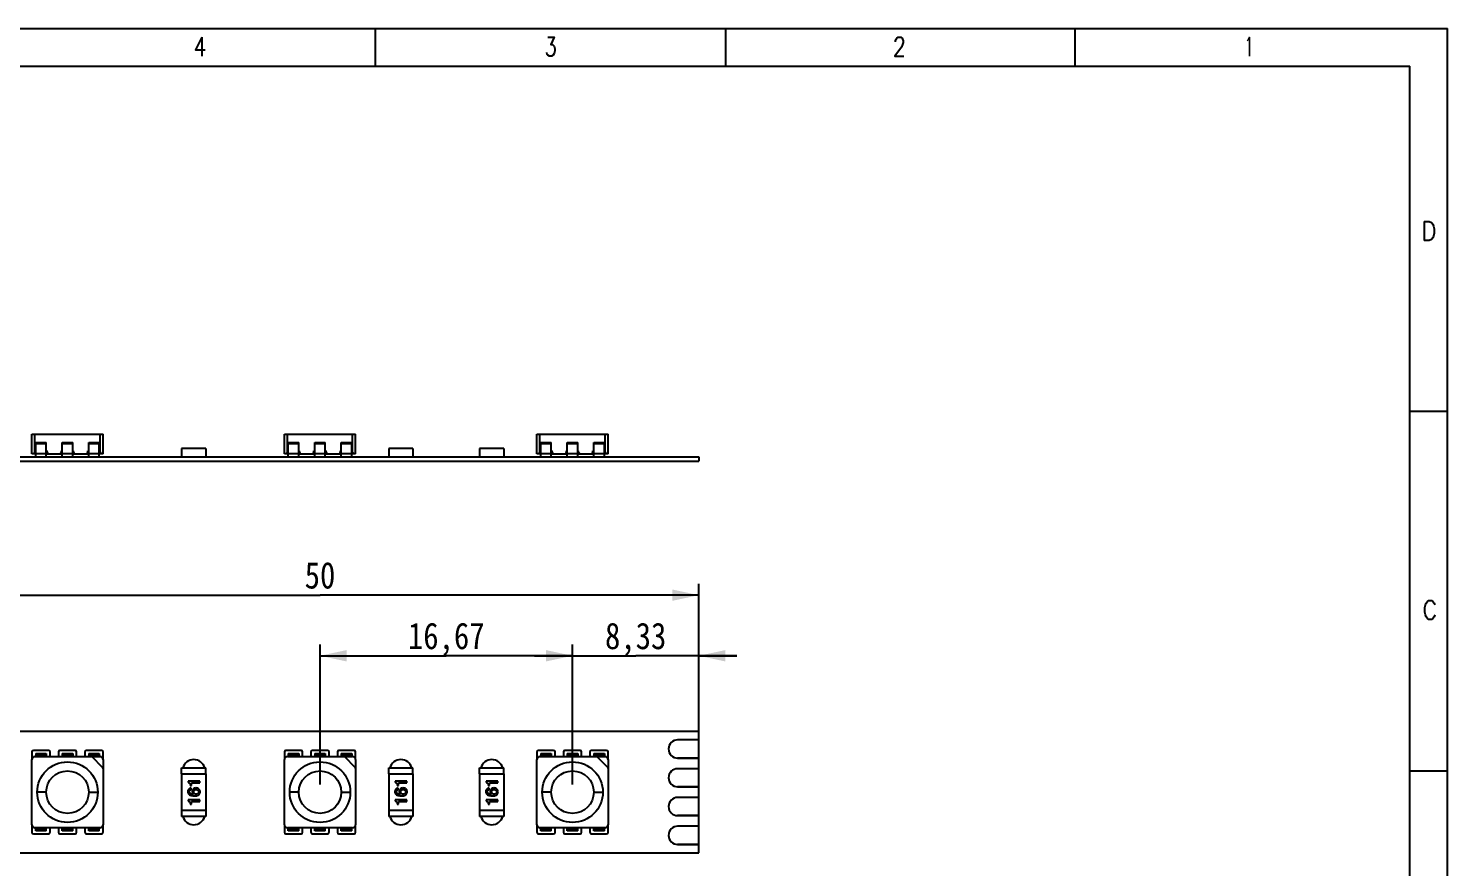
# Model space of a CAD drawing. Extents: x 4 to 145, y 3 to 102.
# Drawn here: x 51.3 to 145, y 46.1 to 101.5 of the extents above; entities that cross this region are included whole.
import ezdxf
from ezdxf.enums import TextEntityAlignment as Align

# ---------------------------------------------------------------- set-up
doc = ezdxf.new("R2010")
doc.units = 0
doc.header["$LTSCALE"] = 8.1675
doc.layers.get('0').update_dxf_attribs({"linetype": 'CONTINUOUS'})
for name, color, linetype in [('LED_CHIP_5050_BASE2', 7, 'CONTINUOUS'), ('LED_CHIP_5050_ELETRODE2', 7, 'CONTINUOUS'), ('LED_CHIP_5050_SLICONE2', 7, 'CONTINUOUS'), ('LS-12V-60-W10-5050M4', 7, 'CONTINUOUS'), ('LS-12V-60-W10-5050M9', 7, 'CONTINUOUS'), ('LS-12V-60-W10-5050M_PADS2', 7, 'CONTINUOUS'), ('LS-12V-60-W10-5050M_PLATE2', 7, 'CONTINUOUS'), ('RES_1206_012', 7, 'CONTINUOUS'), ('RES_1206_032', 7, 'CONTINUOUS')]:
    doc.layers.add(name, color=color, linetype=linetype)
doc.styles.get("Standard").update_dxf_attribs({"font": 'SIMHEI.SHX', "width": 0.85})
doc.styles.add('TEXTSTYLE_2', font='TXT.TTF')
doc.dimstyles.get("Standard").update_dxf_attribs({"dimtxt": 2.5, "dimasz": 2.5, "dimexe": 1.25, "dimexo": 0.625, "dimtad": 1, "dimcen": 2.5, "dimazin": 3, "dimtfac": 1, "dimtmove": 0, "dimatfit": 3})

# ---------------------------------------------------------------- blocks, each defined once
blk = doc.blocks.new('_FILLED')
at = {"color": 0, "linetype": 'BYBLOCK'}
blk.add_solid([(0, 0), (-1, 0.214), (-1, -0.214)], dxfattribs=at)
blk = doc.blocks.new('*D1')
at = {"layer": 'LS-12V-60-W10-5050M4', "color": 3}
for p, q in [((45.578, 55.598), (45.578, 64.848)), ((95.578, 55.598), (95.578, 64.848)), ((45.578, 64.098), (70.578, 64.098)), ((95.578, 64.098), (70.578, 64.098))]:
    blk.add_line(p, q, dxfattribs=at)
at = {"layer": 'LS-12V-60-W10-5050M4', "color": 3, "xscale": 1.75, "yscale": 1.75, "zscale": 1.75, "rotation": 180}
blk.add_blockref('_FILLED', (45.578, 64.098), dxfattribs=at)
at = {"layer": 'LS-12V-60-W10-5050M4', "color": 3, "xscale": 1.75, "yscale": 1.75, "zscale": 1.75}
blk.add_blockref('_FILLED', (95.578, 64.098), dxfattribs=at)
at = {"layer": 'LS-12V-60-W10-5050M4', "color": 3, "width": 0.85}
blk.add_text('50', height=1.75, dxfattribs=at).set_placement((70.578, 64.536), align=Align.CENTER)
blk = doc.blocks.new('*D3')
at = {"layer": 'LS-12V-60-W10-5050M4', "color": 3}
for p, q in [((87.245, 60.098), (84.745, 60.098)), ((84.745, 60.098), (91.412, 60.098)), ((87.245, 51.598), (87.245, 60.848)), ((98.078, 60.098), (91.412, 60.098)), ((95.578, 51.948), (95.578, 60.848)), ((95.578, 60.098), (98.078, 60.098))]:
    blk.add_line(p, q, dxfattribs=at)
at = {"layer": 'LS-12V-60-W10-5050M4', "color": 3, "xscale": 1.75, "yscale": 1.75, "zscale": 1.75}
blk.add_blockref('_FILLED', (87.245, 60.098), dxfattribs=at)
at = {"layer": 'LS-12V-60-W10-5050M4', "color": 3, "xscale": 1.75, "yscale": 1.75, "zscale": 1.75, "rotation": 180}
blk.add_blockref('_FILLED', (95.578, 60.098), dxfattribs=at)
at = {"layer": 'LS-12V-60-W10-5050M4', "color": 3, "width": 0.85}
blk.add_text('8,33', height=1.75, dxfattribs=at).set_placement((91.412, 60.536), align=Align.CENTER)
blk = doc.blocks.new('*D4')
at = {"layer": 'LS-12V-60-W10-5050M4', "color": 3}
for p, q in [((70.578, 51.598), (70.578, 60.848)), ((70.578, 60.098), (78.912, 60.098)), ((87.245, 60.098), (78.912, 60.098)), ((87.245, 51.598), (87.245, 60.848))]:
    blk.add_line(p, q, dxfattribs=at)
at = {"layer": 'LS-12V-60-W10-5050M4', "color": 3, "xscale": 1.75, "yscale": 1.75, "zscale": 1.75, "rotation": 180}
blk.add_blockref('_FILLED', (70.578, 60.098), dxfattribs=at)
at = {"layer": 'LS-12V-60-W10-5050M4', "color": 3, "xscale": 1.75, "yscale": 1.75, "zscale": 1.75}
blk.add_blockref('_FILLED', (87.245, 60.098), dxfattribs=at)
at = {"layer": 'LS-12V-60-W10-5050M4', "color": 3, "width": 0.85}
blk.add_text('16,67', height=1.75, dxfattribs=at).set_placement((78.912, 60.536), align=Align.CENTER)

msp = doc.modelspace()

# ---------------------------------------------------------------- linework, layer by layer
at = {"layer": 'LED_CHIP_5050_BASE2', "color": 7}
for p, q in [((51.562, 73.43), (51.562, 74.73)), ((51.562, 74.73), (56.262, 74.73)), ((51.762, 73.53), (51.762, 74.73)), ((56.062, 73.53), (56.062, 74.73)), ((56.262, 73.43), (56.262, 74.73)), ((68.228, 73.43), (68.228, 74.73)), ((68.228, 74.73), (72.928, 74.73)), ((68.428, 73.53), (68.428, 74.73)), ((72.728, 73.53), (72.728, 74.73)), ((72.928, 73.43), (72.928, 74.73)), ((84.895, 74.73), (89.595, 74.73)), ((84.895, 73.43), (84.895, 74.73)), ((85.095, 73.53), (85.095, 74.73)), ((89.395, 73.53), (89.395, 74.73)), ((89.595, 73.43), (89.595, 74.73)), ((51.812, 73.43), (51.562, 73.43)), ((51.762, 73.63), (51.812, 73.63)), ((51.812, 73.53), (51.762, 73.53)), ((52.512, 73.63), (52.562, 73.63)), ((52.562, 73.53), (52.512, 73.53)), ((52.512, 73.43), (53.562, 73.43)), ((52.562, 73.53), (52.562, 73.63)), ((53.512, 73.53), (53.512, 73.63)), ((53.512, 73.63), (53.562, 73.63)), ((53.562, 73.53), (53.512, 73.53)), ((54.262, 73.63), (54.312, 73.63)), ((54.312, 73.53), (54.262, 73.53)), ((54.262, 73.43), (55.312, 73.43)), ((54.312, 73.53), (54.312, 73.63)), ((55.262, 73.53), (55.262, 73.63)), ((55.262, 73.63), (55.312, 73.63)), ((55.312, 73.53), (55.262, 73.53)), ((56.012, 73.63), (56.062, 73.63)), ((56.062, 73.53), (56.012, 73.53)), ((56.262, 73.43), (56.012, 73.43)), ((68.478, 73.43), (68.228, 73.43)), ((68.428, 73.63), (68.478, 73.63)), ((68.478, 73.53), (68.428, 73.53)), ((69.178, 73.63), (69.228, 73.63)), ((69.228, 73.53), (69.178, 73.53)), ((69.178, 73.43), (70.228, 73.43)), ((69.228, 73.53), (69.228, 73.63)), ((70.178, 73.53), (70.178, 73.63)), ((70.178, 73.63), (70.228, 73.63)), ((70.228, 73.53), (70.178, 73.53)), ((70.928, 73.63), (70.978, 73.63)), ((70.978, 73.53), (70.928, 73.53)), ((70.928, 73.43), (71.978, 73.43)), ((70.978, 73.53), (70.978, 73.63)), ((71.928, 73.63), (71.978, 73.63)), ((71.928, 73.53), (71.928, 73.63)), ((71.978, 73.53), (71.928, 73.53)), ((72.678, 73.63), (72.728, 73.63)), ((72.728, 73.53), (72.678, 73.53)), ((72.928, 73.43), (72.678, 73.43)), ((85.145, 73.43), (84.895, 73.43)), ((85.095, 73.63), (85.145, 73.63)), ((85.145, 73.53), (85.095, 73.53)), ((85.845, 73.63), (85.895, 73.63)), ((85.895, 73.53), (85.845, 73.53)), ((85.845, 73.43), (86.895, 73.43)), ((85.895, 73.53), (85.895, 73.63)), ((86.845, 73.63), (86.895, 73.63)), ((86.845, 73.53), (86.845, 73.63)), ((86.895, 73.53), (86.845, 73.53)), ((87.595, 73.63), (87.645, 73.63)), ((87.645, 73.53), (87.595, 73.53)), ((87.595, 73.43), (88.645, 73.43)), ((87.645, 73.53), (87.645, 73.63)), ((88.595, 73.63), (88.645, 73.63)), ((88.595, 73.53), (88.595, 73.63)), ((88.645, 73.53), (88.595, 73.53)), ((89.345, 73.63), (89.395, 73.63)), ((89.395, 73.53), (89.345, 73.53)), ((89.595, 73.43), (89.345, 73.43)), ((51.762, 53.448), (56.062, 53.448)), ((56.232, 52.73), (55.543, 53.419)), ((68.428, 53.448), (72.728, 53.448)), ((72.899, 52.73), (72.21, 53.419)), ((85.095, 53.448), (89.395, 53.448)), ((89.566, 52.73), (88.876, 53.419)), ((51.562, 48.948), (51.562, 53.248)), ((56.262, 53.248), (56.262, 48.948)), ((68.228, 48.948), (68.228, 53.248)), ((72.928, 53.248), (72.928, 48.948)), ((84.895, 48.948), (84.895, 53.248)), ((89.595, 53.248), (89.595, 48.948)), ((56.062, 48.748), (51.762, 48.748)), ((72.728, 48.748), (68.428, 48.748)), ((89.395, 48.748), (85.095, 48.748))]:
    msp.add_line(p, q, dxfattribs=at)
for centre in [(53.912, 51.098), (70.578, 51.098), (87.245, 51.098)]:
    msp.add_circle(centre, 2, dxfattribs=at)
for centre, radius, start, end in [((51.662, 73.53), 0.1, 270, 360), ((52.662, 73.53), 0.1, 180, 270), ((53.412, 73.53), 0.1, 270, 360), ((54.412, 73.53), 0.1, 180, 270), ((55.162, 73.53), 0.1, 270, 360), ((56.162, 73.53), 0.1, 180, 270), ((68.328, 73.53), 0.1, 270, 360), ((69.328, 73.53), 0.1, 180, 270), ((70.078, 73.53), 0.1, 270, 360), ((71.078, 73.53), 0.1, 180, 270), ((71.828, 73.53), 0.1, 270, 360), ((72.828, 73.53), 0.1, 180, 270), ((84.995, 73.53), 0.1, 270, 360), ((85.995, 73.53), 0.1, 180, 270), ((86.745, 73.53), 0.1, 270, 360), ((87.745, 73.53), 0.1, 180, 270), ((88.495, 73.53), 0.1, 270, 360), ((89.495, 73.53), 0.1, 180, 270), ((51.762, 53.248), 0.2, 90, 180), ((55.472, 53.348), 0.1, 44.99712, 90), ((56.062, 53.248), 0.2, 0, 90), ((68.428, 53.248), 0.2, 90, 180), ((72.139, 53.348), 0.1, 44.99712, 90), ((72.728, 53.248), 0.2, 0, 90), ((85.095, 53.248), 0.2, 90, 180), ((88.806, 53.348), 0.1, 44.99712, 90), ((89.395, 53.248), 0.2, 0, 90), ((56.162, 52.659), 0.1, 0, 44.99712), ((72.828, 52.659), 0.1, 0, 44.99712), ((89.495, 52.659), 0.1, 0, 44.99712), ((51.762, 48.948), 0.2, 180, 270), ((56.062, 48.948), 0.2, 270, 360), ((68.428, 48.948), 0.2, 180, 270), ((72.728, 48.948), 0.2, 270, 360), ((85.095, 48.948), 0.2, 180, 270), ((89.395, 48.948), 0.2, 270, 360)]:
    msp.add_arc(centre, radius, start, end, dxfattribs=at)
at = {"layer": 'LED_CHIP_5050_ELETRODE2', "color": 7}
for p, q in [((51.812, 73.23), (51.812, 74.18)), ((51.812, 74.18), (52.512, 74.18)), ((52.512, 74.092), (51.812, 74.092)), ((52.512, 73.23), (52.512, 74.18)), ((53.562, 73.23), (53.562, 74.18)), ((53.562, 74.18), (54.262, 74.18)), ((54.262, 74.092), (53.562, 74.092)), ((54.262, 73.23), (54.262, 74.18)), ((55.312, 73.23), (55.312, 74.18)), ((55.312, 74.18), (56.012, 74.18)), ((56.012, 74.092), (55.312, 74.092)), ((56.012, 73.23), (56.012, 74.18)), ((68.478, 73.23), (68.478, 74.18)), ((68.478, 74.18), (69.178, 74.18)), ((69.178, 74.092), (68.478, 74.092)), ((69.178, 73.23), (69.178, 74.18)), ((70.228, 73.23), (70.228, 74.18)), ((70.228, 74.18), (70.928, 74.18)), ((70.928, 74.092), (70.228, 74.092)), ((70.928, 73.23), (70.928, 74.18)), ((71.978, 73.23), (71.978, 74.18)), ((71.978, 74.18), (72.678, 74.18)), ((72.678, 74.092), (71.978, 74.092)), ((72.678, 73.23), (72.678, 74.18)), ((85.145, 74.18), (85.845, 74.18)), ((85.145, 73.23), (85.145, 74.18)), ((85.845, 74.092), (85.145, 74.092)), ((85.845, 73.23), (85.845, 74.18)), ((86.895, 74.18), (87.595, 74.18)), ((86.895, 73.23), (86.895, 74.18)), ((87.595, 74.092), (86.895, 74.092)), ((87.595, 73.23), (87.595, 74.18)), ((88.645, 74.18), (89.345, 74.18)), ((88.645, 73.23), (88.645, 74.18)), ((89.345, 74.092), (88.645, 74.092)), ((89.345, 73.23), (89.345, 74.18)), ((52.512, 73.43), (51.812, 73.43)), ((54.262, 73.43), (53.562, 73.43)), ((56.012, 73.43), (55.312, 73.43)), ((69.178, 73.43), (68.478, 73.43)), ((70.928, 73.43), (70.228, 73.43)), ((72.678, 73.43), (71.978, 73.43)), ((85.845, 73.43), (85.145, 73.43)), ((87.595, 73.43), (86.895, 73.43)), ((89.345, 73.43), (88.645, 73.43)), ((51.812, 53.648), (51.812, 53.448)), ((51.812, 53.648), (52.512, 53.648)), ((52.512, 53.56), (51.812, 53.56)), ((52.512, 53.648), (52.512, 53.448)), ((53.562, 53.648), (53.562, 53.448)), ((53.562, 53.648), (54.262, 53.648)), ((54.262, 53.56), (53.562, 53.56)), ((54.262, 53.648), (54.262, 53.448)), ((55.312, 53.648), (55.312, 53.448)), ((55.312, 53.648), (56.012, 53.648)), ((56.012, 53.56), (55.312, 53.56)), ((56.012, 53.648), (56.012, 53.448)), ((68.478, 53.648), (68.478, 53.448)), ((68.478, 53.648), (69.178, 53.648)), ((69.178, 53.56), (68.478, 53.56)), ((69.178, 53.648), (69.178, 53.448)), ((70.228, 53.648), (70.228, 53.448)), ((70.228, 53.648), (70.928, 53.648)), ((70.928, 53.56), (70.228, 53.56)), ((70.928, 53.648), (70.928, 53.448)), ((71.978, 53.648), (71.978, 53.448)), ((71.978, 53.648), (72.678, 53.648)), ((72.678, 53.56), (71.978, 53.56)), ((72.678, 53.648), (72.678, 53.448)), ((85.145, 53.648), (85.845, 53.648)), ((85.145, 53.648), (85.145, 53.448)), ((85.845, 53.56), (85.145, 53.56)), ((85.845, 53.648), (85.845, 53.448)), ((86.895, 53.648), (87.595, 53.648)), ((86.895, 53.648), (86.895, 53.448)), ((87.595, 53.56), (86.895, 53.56)), ((87.595, 53.648), (87.595, 53.448)), ((88.645, 53.648), (89.345, 53.648)), ((88.645, 53.648), (88.645, 53.448)), ((89.345, 53.56), (88.645, 53.56)), ((89.345, 53.648), (89.345, 53.448)), ((51.812, 48.548), (51.812, 48.748)), ((52.512, 48.548), (52.512, 48.748)), ((53.562, 48.548), (53.562, 48.748)), ((54.262, 48.548), (54.262, 48.748)), ((55.312, 48.548), (55.312, 48.748)), ((56.012, 48.548), (56.012, 48.748)), ((68.478, 48.548), (68.478, 48.748)), ((69.178, 48.548), (69.178, 48.748)), ((70.228, 48.548), (70.228, 48.748)), ((70.928, 48.548), (70.928, 48.748)), ((71.978, 48.548), (71.978, 48.748)), ((72.678, 48.548), (72.678, 48.748)), ((85.145, 48.548), (85.145, 48.748)), ((85.845, 48.548), (85.845, 48.748)), ((86.895, 48.548), (86.895, 48.748)), ((87.595, 48.548), (87.595, 48.748)), ((88.645, 48.548), (88.645, 48.748)), ((89.345, 48.548), (89.345, 48.748)), ((51.812, 48.637), (52.512, 48.637)), ((52.512, 48.548), (51.812, 48.548)), ((53.562, 48.637), (54.262, 48.637)), ((54.262, 48.548), (53.562, 48.548)), ((55.312, 48.637), (56.012, 48.637)), ((56.012, 48.548), (55.312, 48.548)), ((68.478, 48.637), (69.178, 48.637)), ((69.178, 48.548), (68.478, 48.548)), ((70.228, 48.637), (70.928, 48.637)), ((70.928, 48.548), (70.228, 48.548)), ((71.978, 48.637), (72.678, 48.637)), ((72.678, 48.548), (71.978, 48.548)), ((85.145, 48.637), (85.845, 48.637)), ((85.845, 48.548), (85.145, 48.548)), ((86.895, 48.637), (87.595, 48.637)), ((87.595, 48.548), (86.895, 48.548)), ((88.645, 48.637), (89.345, 48.637)), ((89.345, 48.548), (88.645, 48.548))]:
    msp.add_line(p, q, dxfattribs=at)
at = {"layer": 'LED_CHIP_5050_SLICONE2', "color": 7}
for p, q in [((52.512, 51.098), (51.912, 51.098)), ((55.312, 51.098), (55.912, 51.098)), ((69.178, 51.098), (68.578, 51.098)), ((71.978, 51.098), (72.578, 51.098)), ((85.845, 51.098), (85.245, 51.098)), ((88.645, 51.098), (89.245, 51.098))]:
    msp.add_line(p, q, dxfattribs=at)
for centre, radius in [((53.912, 51.098), 2), ((53.912, 51.098), 1.4), ((70.578, 51.098), 2), ((70.578, 51.098), 1.4), ((87.245, 51.098), 2), ((87.245, 51.098), 1.4)]:
    msp.add_circle(centre, radius, dxfattribs=at)
at = {"layer": 'LS-12V-60-W10-5050M9', "color": 7}
for p, q in [((3.5, 101.5), (145, 101.5)), ((74.25, 99), (74.25, 101.5)), ((97.333, 101.5), (97.333, 99)), ((120.417, 99), (120.417, 101.5)), ((145, 3.5), (145, 101.5)), ((6, 99), (142.5, 99)), ((142.5, 31.125), (142.5, 99)), ((142.5, 76.25), (145, 76.25)), ((142.5, 52.5), (145, 52.5))]:
    msp.add_line(p, q, dxfattribs=at)
at = {"layer": 'LS-12V-60-W10-5050M_PADS2', "color": 7}
for p, q in [((95.578, 54.548), (94.178, 54.548)), ((95.578, 53.348), (95.578, 54.548)), ((51.562, 53.748), (51.562, 53.248)), ((52.662, 53.848), (51.662, 53.848)), ((52.762, 53.448), (52.762, 53.748)), ((53.312, 53.748), (53.312, 53.448)), ((54.412, 53.848), (53.412, 53.848)), ((54.512, 53.448), (54.512, 53.748)), ((55.062, 53.748), (55.062, 53.448)), ((56.162, 53.848), (55.162, 53.848)), ((56.262, 53.248), (56.262, 53.748)), ((68.228, 53.748), (68.228, 53.248)), ((69.328, 53.848), (68.328, 53.848)), ((69.428, 53.448), (69.428, 53.748)), ((69.978, 53.748), (69.978, 53.448)), ((71.078, 53.848), (70.078, 53.848)), ((71.178, 53.448), (71.178, 53.748)), ((71.728, 53.748), (71.728, 53.448)), ((72.828, 53.848), (71.828, 53.848)), ((72.928, 53.248), (72.928, 53.748)), ((84.895, 53.748), (84.895, 53.248)), ((85.995, 53.848), (84.995, 53.848)), ((86.095, 53.448), (86.095, 53.748)), ((86.645, 53.748), (86.645, 53.448)), ((87.745, 53.848), (86.745, 53.848)), ((87.845, 53.448), (87.845, 53.748)), ((88.395, 53.748), (88.395, 53.448)), ((89.495, 53.848), (88.495, 53.848)), ((89.595, 53.248), (89.595, 53.748)), ((94.178, 53.348), (95.578, 53.348)), ((95.578, 52.648), (94.178, 52.648)), ((95.578, 51.448), (95.578, 52.648)), ((94.178, 51.448), (95.578, 51.448)), ((95.578, 50.748), (94.178, 50.748)), ((95.578, 49.548), (95.578, 50.748)), ((51.562, 48.948), (51.562, 48.448)), ((52.762, 48.448), (52.762, 48.748)), ((53.312, 48.748), (53.312, 48.448)), ((54.512, 48.448), (54.512, 48.748)), ((55.062, 48.748), (55.062, 48.448)), ((56.262, 48.448), (56.262, 48.948)), ((68.228, 48.948), (68.228, 48.448)), ((69.428, 48.448), (69.428, 48.748)), ((69.978, 48.748), (69.978, 48.448)), ((71.178, 48.448), (71.178, 48.748)), ((71.728, 48.748), (71.728, 48.448)), ((72.928, 48.448), (72.928, 48.948)), ((84.895, 48.948), (84.895, 48.448)), ((86.095, 48.448), (86.095, 48.748)), ((86.645, 48.748), (86.645, 48.448)), ((87.845, 48.448), (87.845, 48.748)), ((88.395, 48.748), (88.395, 48.448)), ((89.595, 48.448), (89.595, 48.948)), ((94.178, 49.548), (95.578, 49.548)), ((95.578, 48.848), (94.178, 48.848)), ((95.578, 47.648), (95.578, 48.848)), ((51.662, 48.348), (52.662, 48.348)), ((53.412, 48.348), (54.412, 48.348)), ((55.162, 48.348), (56.162, 48.348)), ((68.328, 48.348), (69.328, 48.348)), ((70.078, 48.348), (71.078, 48.348)), ((71.828, 48.348), (72.828, 48.348)), ((84.995, 48.348), (85.995, 48.348)), ((86.745, 48.348), (87.745, 48.348)), ((88.495, 48.348), (89.495, 48.348)), ((94.178, 47.648), (95.578, 47.648))]:
    msp.add_line(p, q, dxfattribs=at)
for centre, radius, start, end in [((94.178, 53.948), 0.6, 90, 270), ((51.662, 53.748), 0.1, 90, 180), ((52.662, 53.748), 0.1, 0, 90), ((53.412, 53.748), 0.1, 90, 180), ((54.412, 53.748), 0.1, 0, 90), ((55.162, 53.748), 0.1, 90, 180), ((56.162, 53.748), 0.1, 0, 90), ((68.328, 53.748), 0.1, 90, 180), ((69.328, 53.748), 0.1, 0, 90), ((70.078, 53.748), 0.1, 90, 180), ((71.078, 53.748), 0.1, 0, 90), ((71.828, 53.748), 0.1, 90, 180), ((72.828, 53.748), 0.1, 0, 90), ((84.995, 53.748), 0.1, 90, 180), ((85.995, 53.748), 0.1, 0, 90), ((86.745, 53.748), 0.1, 90, 180), ((87.745, 53.748), 0.1, 0, 90), ((88.495, 53.748), 0.1, 90, 180), ((89.495, 53.748), 0.1, 0, 90), ((62.245, 52.498), 0.75, 15.57273, 164.42727), ((75.912, 52.498), 0.75, 15.57273, 164.42727), ((81.912, 52.498), 0.75, 15.57273, 164.42727), ((94.178, 52.048), 0.6, 90, 270), ((94.178, 50.148), 0.6, 90, 270), ((62.245, 49.698), 0.75, 195.58954, 344.41046), ((75.912, 49.698), 0.75, 195.58954, 344.41046), ((81.912, 49.698), 0.75, 195.58954, 344.41046), ((94.178, 48.248), 0.6, 90, 270), ((51.662, 48.448), 0.1, 180, 270), ((52.662, 48.448), 0.1, 270, 360), ((53.412, 48.448), 0.1, 180, 270), ((54.412, 48.448), 0.1, 270, 360), ((55.162, 48.448), 0.1, 180, 270), ((56.162, 48.448), 0.1, 270, 360), ((68.328, 48.448), 0.1, 180, 270), ((69.328, 48.448), 0.1, 270, 360), ((70.078, 48.448), 0.1, 180, 270), ((71.078, 48.448), 0.1, 270, 360), ((71.828, 48.448), 0.1, 180, 270), ((72.828, 48.448), 0.1, 270, 360), ((84.995, 48.448), 0.1, 180, 270), ((85.995, 48.448), 0.1, 270, 360), ((86.745, 48.448), 0.1, 180, 270), ((87.745, 48.448), 0.1, 270, 360), ((88.495, 48.448), 0.1, 180, 270), ((89.495, 48.448), 0.1, 270, 360)]:
    msp.add_arc(centre, radius, start, end, dxfattribs=at)
at = {"layer": 'LS-12V-60-W10-5050M_PLATE2', "color": 7}
for p, q in [((45.578, 73.23), (95.578, 73.23)), ((95.578, 73.23), (95.578, 72.93)), ((45.578, 72.93), (95.578, 72.93)), ((95.578, 55.098), (45.578, 55.098)), ((95.578, 54.548), (94.178, 54.548)), ((95.578, 54.548), (95.578, 55.098)), ((51.562, 53.748), (51.562, 53.248)), ((52.662, 53.848), (51.662, 53.848)), ((52.762, 53.448), (52.762, 53.748)), ((53.312, 53.748), (53.312, 53.448)), ((54.412, 53.848), (53.412, 53.848)), ((54.512, 53.448), (54.512, 53.748)), ((55.062, 53.748), (55.062, 53.448)), ((56.162, 53.848), (55.162, 53.848)), ((56.262, 53.248), (56.262, 53.748)), ((68.228, 53.748), (68.228, 53.248)), ((69.328, 53.848), (68.328, 53.848)), ((69.428, 53.448), (69.428, 53.748)), ((69.978, 53.748), (69.978, 53.448)), ((71.078, 53.848), (70.078, 53.848)), ((71.178, 53.448), (71.178, 53.748)), ((71.728, 53.748), (71.728, 53.448)), ((72.828, 53.848), (71.828, 53.848)), ((72.928, 53.248), (72.928, 53.748)), ((84.895, 53.748), (84.895, 53.248)), ((85.995, 53.848), (84.995, 53.848)), ((86.095, 53.448), (86.095, 53.748)), ((86.645, 53.748), (86.645, 53.448)), ((87.745, 53.848), (86.745, 53.848)), ((87.845, 53.448), (87.845, 53.748)), ((88.395, 53.748), (88.395, 53.448)), ((89.495, 53.848), (88.495, 53.848)), ((89.595, 53.248), (89.595, 53.748)), ((95.578, 53.348), (94.178, 53.348)), ((95.578, 52.648), (94.178, 52.648)), ((95.578, 52.648), (95.578, 53.348)), ((95.578, 51.448), (94.178, 51.448)), ((95.578, 50.748), (94.178, 50.748)), ((95.578, 50.748), (95.578, 51.448)), ((51.562, 48.948), (51.562, 48.448)), ((52.762, 48.448), (52.762, 48.748)), ((53.312, 48.748), (53.312, 48.448)), ((54.512, 48.448), (54.512, 48.748)), ((55.062, 48.748), (55.062, 48.448)), ((56.262, 48.448), (56.262, 48.948)), ((68.228, 48.948), (68.228, 48.448)), ((69.428, 48.448), (69.428, 48.748)), ((69.978, 48.748), (69.978, 48.448)), ((71.178, 48.448), (71.178, 48.748)), ((71.728, 48.748), (71.728, 48.448)), ((72.928, 48.448), (72.928, 48.948)), ((84.895, 48.948), (84.895, 48.448)), ((86.095, 48.448), (86.095, 48.748)), ((86.645, 48.748), (86.645, 48.448)), ((87.845, 48.448), (87.845, 48.748)), ((88.395, 48.748), (88.395, 48.448)), ((89.595, 48.448), (89.595, 48.948)), ((95.578, 49.548), (94.178, 49.548)), ((95.578, 48.848), (94.178, 48.848)), ((95.578, 48.848), (95.578, 49.548)), ((51.662, 48.348), (52.662, 48.348)), ((53.412, 48.348), (54.412, 48.348)), ((55.162, 48.348), (56.162, 48.348)), ((68.328, 48.348), (69.328, 48.348)), ((70.078, 48.348), (71.078, 48.348)), ((71.828, 48.348), (72.828, 48.348)), ((84.995, 48.348), (85.995, 48.348)), ((86.745, 48.348), (87.745, 48.348)), ((88.495, 48.348), (89.495, 48.348)), ((45.578, 47.098), (95.578, 47.098)), ((95.578, 47.648), (94.178, 47.648)), ((95.578, 47.098), (95.578, 47.648))]:
    msp.add_line(p, q, dxfattribs=at)
for centre, radius, start, end in [((94.178, 53.948), 0.6, 90, 270), ((51.662, 53.748), 0.1, 90, 180), ((52.662, 53.748), 0.1, 0, 90), ((53.412, 53.748), 0.1, 90, 180), ((54.412, 53.748), 0.1, 0, 90), ((55.162, 53.748), 0.1, 90, 180), ((56.162, 53.748), 0.1, 0, 90), ((68.328, 53.748), 0.1, 90, 180), ((69.328, 53.748), 0.1, 0, 90), ((70.078, 53.748), 0.1, 90, 180), ((71.078, 53.748), 0.1, 0, 90), ((71.828, 53.748), 0.1, 90, 180), ((72.828, 53.748), 0.1, 0, 90), ((84.995, 53.748), 0.1, 90, 180), ((85.995, 53.748), 0.1, 0, 90), ((86.745, 53.748), 0.1, 90, 180), ((87.745, 53.748), 0.1, 0, 90), ((88.495, 53.748), 0.1, 90, 180), ((89.495, 53.748), 0.1, 0, 90), ((62.245, 52.498), 0.75, 15.50039, 164.49961), ((75.912, 52.498), 0.75, 15.50039, 164.49961), ((81.912, 52.498), 0.75, 15.50039, 164.49961), ((94.178, 52.048), 0.6, 90, 270), ((94.178, 50.148), 0.6, 90, 270), ((62.245, 49.698), 0.75, 195.51719, 344.48281), ((75.912, 49.698), 0.75, 195.51719, 344.48281), ((81.912, 49.698), 0.75, 195.51719, 344.48281), ((94.178, 48.248), 0.6, 90, 270), ((51.662, 48.448), 0.1, 180, 270), ((52.662, 48.448), 0.1, 270, 360), ((53.412, 48.448), 0.1, 180, 270), ((54.412, 48.448), 0.1, 270, 360), ((55.162, 48.448), 0.1, 180, 270), ((56.162, 48.448), 0.1, 270, 360), ((68.328, 48.448), 0.1, 180, 270), ((69.328, 48.448), 0.1, 270, 360), ((70.078, 48.448), 0.1, 180, 270), ((71.078, 48.448), 0.1, 270, 360), ((71.828, 48.448), 0.1, 180, 270), ((72.828, 48.448), 0.1, 270, 360), ((84.995, 48.448), 0.1, 180, 270), ((85.995, 48.448), 0.1, 270, 360), ((86.745, 48.448), 0.1, 180, 270), ((87.745, 48.448), 0.1, 270, 360), ((88.495, 48.448), 0.1, 180, 270), ((89.495, 48.448), 0.1, 270, 360)]:
    msp.add_arc(centre, radius, start, end, dxfattribs=at)
at = {"layer": 'RES_1206_012', "color": 7}
for p, q in [((61.445, 73.78), (61.445, 73.23)), ((63.045, 73.78), (61.445, 73.78)), ((63.045, 73.78), (63.045, 73.23)), ((76.712, 73.78), (75.112, 73.78)), ((75.112, 73.78), (75.112, 73.23)), ((76.712, 73.78), (76.712, 73.23)), ((82.712, 73.78), (81.112, 73.78)), ((81.112, 73.78), (81.112, 73.23)), ((82.712, 73.78), (82.712, 73.23)), ((61.445, 52.298), (61.445, 52.698)), ((61.445, 52.698), (63.045, 52.698)), ((63.045, 52.298), (63.045, 52.698)), ((75.112, 52.698), (76.712, 52.698)), ((75.112, 52.298), (75.112, 52.698)), ((76.712, 52.298), (76.712, 52.698)), ((81.112, 52.698), (82.712, 52.698)), ((81.112, 52.298), (81.112, 52.698)), ((82.712, 52.298), (82.712, 52.698)), ((61.445, 52.298), (63.045, 52.298)), ((75.112, 52.298), (76.712, 52.298)), ((81.112, 52.298), (82.712, 52.298)), ((61.445, 49.898), (61.445, 49.498)), ((63.045, 49.898), (61.445, 49.898)), ((63.045, 49.898), (63.045, 49.498)), ((76.712, 49.898), (75.112, 49.898)), ((75.112, 49.898), (75.112, 49.498)), ((76.712, 49.898), (76.712, 49.498)), ((82.712, 49.898), (81.112, 49.898)), ((81.112, 49.898), (81.112, 49.498)), ((82.712, 49.898), (82.712, 49.498)), ((63.045, 49.498), (61.445, 49.498)), ((76.712, 49.498), (75.112, 49.498)), ((82.712, 49.498), (81.112, 49.498))]:
    msp.add_line(p, q, dxfattribs=at)
at = {"layer": 'RES_1206_032', "color": 7}
for p, q in [((61.445, 52.298), (61.445, 49.898)), ((61.445, 52.298), (63.045, 52.298)), ((61.872, 51.819), (61.872, 51.736)), ((62.645, 51.819), (61.872, 51.819)), ((62.014, 51.529), (62.096, 51.529)), ((62.096, 51.529), (62.096, 51.713)), ((62.096, 51.713), (62.645, 51.713)), ((62.645, 51.713), (62.645, 51.819)), ((63.045, 52.298), (63.045, 49.898)), ((75.112, 52.298), (76.712, 52.298)), ((75.112, 52.298), (75.112, 49.898)), ((76.312, 51.819), (75.539, 51.819)), ((75.539, 51.819), (75.539, 51.736)), ((75.681, 51.529), (75.763, 51.529)), ((75.763, 51.713), (76.312, 51.713)), ((75.763, 51.529), (75.763, 51.713)), ((76.312, 51.713), (76.312, 51.819)), ((76.712, 52.298), (76.712, 49.898)), ((81.112, 52.298), (82.712, 52.298)), ((81.112, 52.298), (81.112, 49.898)), ((82.312, 51.819), (81.539, 51.819)), ((81.539, 51.819), (81.539, 51.736)), ((81.681, 51.529), (81.763, 51.529)), ((81.763, 51.713), (82.312, 51.713)), ((81.763, 51.529), (81.763, 51.713)), ((82.312, 51.713), (82.312, 51.819)), ((82.712, 52.298), (82.712, 49.898)), ((61.872, 50.588), (61.872, 50.505)), ((62.645, 50.588), (61.872, 50.588)), ((62.068, 51.252), (62.068, 51.358)), ((62.645, 50.482), (62.645, 50.588)), ((76.312, 50.588), (75.539, 50.588)), ((75.539, 50.588), (75.539, 50.505)), ((75.735, 51.252), (75.735, 51.358)), ((76.312, 50.482), (76.312, 50.588)), ((82.312, 50.588), (81.539, 50.588)), ((81.539, 50.588), (81.539, 50.505)), ((81.735, 51.252), (81.735, 51.358)), ((82.312, 50.482), (82.312, 50.588)), ((63.045, 49.898), (61.445, 49.898)), ((62.014, 50.298), (62.096, 50.298)), ((62.096, 50.298), (62.096, 50.482)), ((62.096, 50.482), (62.645, 50.482)), ((76.712, 49.898), (75.112, 49.898)), ((75.681, 50.298), (75.763, 50.298)), ((75.763, 50.482), (76.312, 50.482)), ((75.763, 50.298), (75.763, 50.482)), ((82.712, 49.898), (81.112, 49.898)), ((81.681, 50.298), (81.763, 50.298)), ((81.763, 50.482), (82.312, 50.482)), ((81.763, 50.298), (81.763, 50.482))]:
    msp.add_line(p, q, dxfattribs=at)
for points in [[(61.872, 51.736), (61.907, 51.725), (61.937, 51.711), (61.961, 51.694), (61.979, 51.676)], [(61.979, 51.676), (61.991, 51.655), (62, 51.63), (62.006, 51.6), (62.011, 51.566), (62.014, 51.529)], [(75.539, 51.736), (75.574, 51.725), (75.604, 51.711), (75.628, 51.694), (75.646, 51.676)], [(75.646, 51.676), (75.658, 51.655), (75.666, 51.63), (75.673, 51.6), (75.678, 51.566), (75.681, 51.529)], [(81.539, 51.736), (81.574, 51.725), (81.604, 51.711), (81.628, 51.694), (81.646, 51.676)], [(81.646, 51.676), (81.658, 51.655), (81.666, 51.63), (81.673, 51.6), (81.678, 51.566), (81.681, 51.529)], [(61.878, 51.242), (61.865, 51.21), (61.857, 51.174), (61.855, 51.133)], [(61.855, 51.133), (61.86, 51.08), (61.874, 51.034), (61.895, 50.995), (61.925, 50.959), (61.966, 50.927)], [(61.943, 51.319), (61.916, 51.296), (61.895, 51.271), (61.878, 51.242)], [(62.068, 51.358), (62.03, 51.352), (61.997, 51.344), (61.968, 51.333), (61.943, 51.319)], [(61.952, 51.121), (61.955, 51.152), (61.963, 51.177), (61.975, 51.198), (61.991, 51.215), (62.011, 51.23), (62.037, 51.243), (62.068, 51.252)], [(61.978, 51.044), (61.963, 51.07), (61.955, 51.096), (61.952, 51.121)], [(61.966, 50.927), (62.013, 50.902), (62.069, 50.881), (62.135, 50.867), (62.209, 50.858), (62.292, 50.855)], [(62.05, 50.985), (62.02, 51.003), (61.996, 51.022), (61.978, 51.044)], [(62.231, 50.945), (62.188, 50.951), (62.148, 50.958), (62.111, 50.965), (62.078, 50.974), (62.05, 50.985)], [(62.211, 51.306), (62.187, 51.278), (62.167, 51.247), (62.154, 51.213), (62.145, 51.175), (62.142, 51.132)], [(62.142, 51.132), (62.146, 51.087), (62.157, 51.047), (62.174, 51.011), (62.198, 50.977), (62.231, 50.945)], [(62.385, 51.373), (62.331, 51.368), (62.286, 51.355), (62.246, 51.334), (62.211, 51.306)], [(62.24, 51.117), (62.243, 51.151), (62.252, 51.179), (62.265, 51.203), (62.284, 51.225)], [(62.285, 51.003), (62.265, 51.026), (62.252, 51.051), (62.243, 51.082), (62.24, 51.117)], [(62.284, 51.225), (62.308, 51.243), (62.334, 51.256), (62.364, 51.264), (62.398, 51.267)], [(62.399, 50.961), (62.364, 50.964), (62.334, 50.972), (62.308, 50.985), (62.285, 51.003)], [(62.292, 50.855), (62.362, 50.858), (62.425, 50.866), (62.48, 50.88), (62.527, 50.9), (62.566, 50.923)], [(62.584, 51.305), (62.543, 51.334), (62.498, 51.355), (62.446, 51.368), (62.385, 51.373)], [(62.398, 51.267), (62.435, 51.264), (62.467, 51.255), (62.494, 51.242), (62.517, 51.225)], [(62.517, 51.002), (62.492, 50.984), (62.465, 50.971), (62.435, 50.963), (62.399, 50.961)], [(62.517, 51.225), (62.538, 51.202), (62.552, 51.176), (62.561, 51.148), (62.564, 51.115)], [(62.564, 51.115), (62.561, 51.079), (62.551, 51.05), (62.537, 51.025), (62.517, 51.002)], [(62.566, 50.923), (62.601, 50.953), (62.627, 50.987), (62.646, 51.025), (62.658, 51.068), (62.662, 51.119)], [(62.662, 51.119), (62.658, 51.168), (62.648, 51.21), (62.632, 51.246), (62.611, 51.277), (62.584, 51.305)], [(75.544, 51.242), (75.532, 51.21), (75.524, 51.174), (75.521, 51.133)], [(75.521, 51.133), (75.526, 51.08), (75.54, 51.034), (75.562, 50.995), (75.592, 50.959), (75.633, 50.927)], [(75.61, 51.319), (75.583, 51.296), (75.561, 51.271), (75.544, 51.242)], [(75.735, 51.358), (75.697, 51.352), (75.663, 51.344), (75.634, 51.333), (75.61, 51.319)], [(75.619, 51.121), (75.622, 51.152), (75.63, 51.177), (75.642, 51.198), (75.658, 51.215), (75.678, 51.23), (75.704, 51.243), (75.735, 51.252)], [(75.645, 51.044), (75.63, 51.07), (75.622, 51.096), (75.619, 51.121)], [(75.633, 50.927), (75.68, 50.902), (75.736, 50.881), (75.801, 50.867), (75.876, 50.858), (75.959, 50.855)], [(75.716, 50.985), (75.686, 51.003), (75.663, 51.022), (75.645, 51.044)], [(75.898, 50.945), (75.854, 50.951), (75.814, 50.958), (75.778, 50.965), (75.745, 50.974), (75.716, 50.985)], [(75.878, 51.306), (75.853, 51.278), (75.834, 51.247), (75.82, 51.213), (75.812, 51.175), (75.809, 51.132)], [(75.809, 51.132), (75.812, 51.087), (75.823, 51.047), (75.841, 51.011), (75.865, 50.977), (75.898, 50.945)], [(76.052, 51.373), (75.998, 51.368), (75.952, 51.355), (75.913, 51.334), (75.878, 51.306)], [(75.906, 51.117), (75.91, 51.151), (75.918, 51.179), (75.932, 51.203), (75.951, 51.225)], [(75.952, 51.003), (75.932, 51.026), (75.918, 51.051), (75.91, 51.082), (75.906, 51.117)], [(75.951, 51.225), (75.975, 51.243), (76.001, 51.256), (76.03, 51.264), (76.065, 51.267)], [(76.066, 50.961), (76.03, 50.964), (76, 50.972), (75.974, 50.985), (75.952, 51.003)], [(75.959, 50.855), (76.029, 50.858), (76.091, 50.866), (76.146, 50.88), (76.194, 50.9), (76.233, 50.923)], [(76.25, 51.305), (76.21, 51.334), (76.165, 51.355), (76.113, 51.368), (76.052, 51.373)], [(76.065, 51.267), (76.102, 51.264), (76.133, 51.255), (76.16, 51.242), (76.184, 51.225)], [(76.183, 51.002), (76.159, 50.984), (76.132, 50.971), (76.101, 50.963), (76.066, 50.961)], [(76.231, 51.115), (76.227, 51.079), (76.218, 51.05), (76.204, 51.025), (76.183, 51.002)], [(76.184, 51.225), (76.205, 51.202), (76.219, 51.176), (76.228, 51.148), (76.231, 51.115)], [(76.233, 50.923), (76.268, 50.953), (76.294, 50.987), (76.313, 51.025), (76.324, 51.068), (76.328, 51.119)], [(76.328, 51.119), (76.325, 51.168), (76.314, 51.21), (76.299, 51.246), (76.277, 51.277), (76.25, 51.305)], [(81.544, 51.242), (81.532, 51.21), (81.524, 51.174), (81.521, 51.133)], [(81.521, 51.133), (81.526, 51.08), (81.54, 51.034), (81.562, 50.995), (81.592, 50.959), (81.633, 50.927)], [(81.61, 51.319), (81.583, 51.296), (81.561, 51.271), (81.544, 51.242)], [(81.735, 51.358), (81.697, 51.352), (81.663, 51.344), (81.634, 51.333), (81.61, 51.319)], [(81.619, 51.121), (81.622, 51.152), (81.63, 51.177), (81.642, 51.198), (81.658, 51.215), (81.678, 51.23), (81.704, 51.243), (81.735, 51.252)], [(81.645, 51.044), (81.63, 51.07), (81.622, 51.096), (81.619, 51.121)], [(81.633, 50.927), (81.68, 50.902), (81.736, 50.881), (81.801, 50.867), (81.876, 50.858), (81.959, 50.855)], [(81.716, 50.985), (81.686, 51.003), (81.663, 51.022), (81.645, 51.044)], [(81.898, 50.945), (81.854, 50.951), (81.814, 50.958), (81.778, 50.965), (81.745, 50.974), (81.716, 50.985)], [(81.878, 51.306), (81.853, 51.278), (81.834, 51.247), (81.82, 51.213), (81.812, 51.175), (81.809, 51.132)], [(81.809, 51.132), (81.812, 51.087), (81.823, 51.047), (81.841, 51.011), (81.865, 50.977), (81.898, 50.945)], [(82.052, 51.373), (81.998, 51.368), (81.952, 51.355), (81.913, 51.334), (81.878, 51.306)], [(81.906, 51.117), (81.91, 51.151), (81.918, 51.179), (81.932, 51.203), (81.951, 51.225)], [(81.952, 51.003), (81.932, 51.026), (81.918, 51.051), (81.91, 51.082), (81.906, 51.117)], [(81.951, 51.225), (81.975, 51.243), (82.001, 51.256), (82.03, 51.264), (82.065, 51.267)], [(82.066, 50.961), (82.03, 50.964), (82, 50.972), (81.974, 50.985), (81.952, 51.003)], [(81.959, 50.855), (82.029, 50.858), (82.091, 50.866), (82.146, 50.88), (82.194, 50.9), (82.233, 50.923)], [(82.25, 51.305), (82.21, 51.334), (82.165, 51.355), (82.113, 51.368), (82.052, 51.373)], [(82.065, 51.267), (82.102, 51.264), (82.133, 51.255), (82.16, 51.242), (82.184, 51.225)], [(82.183, 51.002), (82.159, 50.984), (82.132, 50.971), (82.101, 50.963), (82.066, 50.961)], [(82.231, 51.115), (82.227, 51.079), (82.218, 51.05), (82.204, 51.025), (82.183, 51.002)], [(82.184, 51.225), (82.205, 51.202), (82.219, 51.176), (82.228, 51.148), (82.231, 51.115)], [(82.233, 50.923), (82.268, 50.953), (82.294, 50.987), (82.313, 51.025), (82.324, 51.068), (82.328, 51.119)], [(82.328, 51.119), (82.325, 51.168), (82.314, 51.21), (82.299, 51.246), (82.277, 51.277), (82.25, 51.305)], [(61.872, 50.505), (61.907, 50.494), (61.937, 50.48), (61.961, 50.464), (61.979, 50.445)], [(61.979, 50.445), (61.991, 50.425), (62, 50.399), (62.006, 50.369), (62.011, 50.336), (62.014, 50.298)], [(75.539, 50.505), (75.574, 50.494), (75.604, 50.48), (75.628, 50.464), (75.646, 50.445)], [(75.646, 50.445), (75.658, 50.425), (75.666, 50.399), (75.673, 50.369), (75.678, 50.336), (75.681, 50.298)], [(81.539, 50.505), (81.574, 50.494), (81.604, 50.48), (81.628, 50.464), (81.646, 50.445)], [(81.646, 50.445), (81.658, 50.425), (81.666, 50.399), (81.673, 50.369), (81.678, 50.336), (81.681, 50.298)]]:
    msp.add_lwpolyline(points, dxfattribs=at)

# ---------------------------------------------------------------- texts
at = {"layer": 'LS-12V-60-W10-5050M9', "color": 7, "style": 'TEXTSTYLE_2', "width": 0.785714}
for s, p in [('4', (63.075, 99.665)), ('2', (109.242, 99.665))]:
    msp.add_text(s, height=1.25, dxfattribs=at).set_placement(p, align=Align.RIGHT)
at = {"layer": 'LS-12V-60-W10-5050M9', "color": 7, "style": 'TEXTSTYLE_2'}
for s, width, p in [('3', 0.714286, (85.425, 99.665)), ('1', 0.571429, (131.591, 99.665)), ('D', 0.904762, (143.25, 87.5))]:
    msp.add_text(s, height=1.25, dxfattribs=dict(at, width=width)).set_placement(p)
at = {"layer": 'LS-12V-60-W10-5050M9', "color": 7, "style": 'TEXTSTYLE_2', "text_generation_flag": 2, "width": 0.833333}
msp.add_text('C', height=1.25, rotation=180, dxfattribs=at).set_placement((144.292, 63.75), align=Align.RIGHT)

# ---------------------------------------------------------------- dimensions: what is measured, and where the dimension line sits
at = {"layer": 'LS-12V-60-W10-5050M4', "color": 3}
for base, p1, p2, picture, middle in [((45.578, 64.098), (95.578, 55.598), (45.578, 55.598), '*D1', (69.091, 65.411)), ((87.245, 60.098), (95.578, 51.948), (87.245, 51.598), '*D3', (88.437, 61.411))]:
    dim = msp.add_linear_dim(base=base, p1=p1, p2=p2, angle=180, dimstyle='Standard', dxfattribs=at)
    dim.commit()
    dim.dimension.update_dxf_attribs({"geometry": picture, "text_midpoint": middle, "dimtype": 128})
dim = msp.add_linear_dim(base=(87.245, 60.098), p1=(70.578, 51.598), p2=(87.245, 51.598), dimstyle='Standard', dxfattribs=at)
dim.commit()
dim.dimension.update_dxf_attribs({"geometry": '*D4', "text_midpoint": (75.193, 61.411), "dimtype": 128})

doc.saveas('drawing.dxf')
